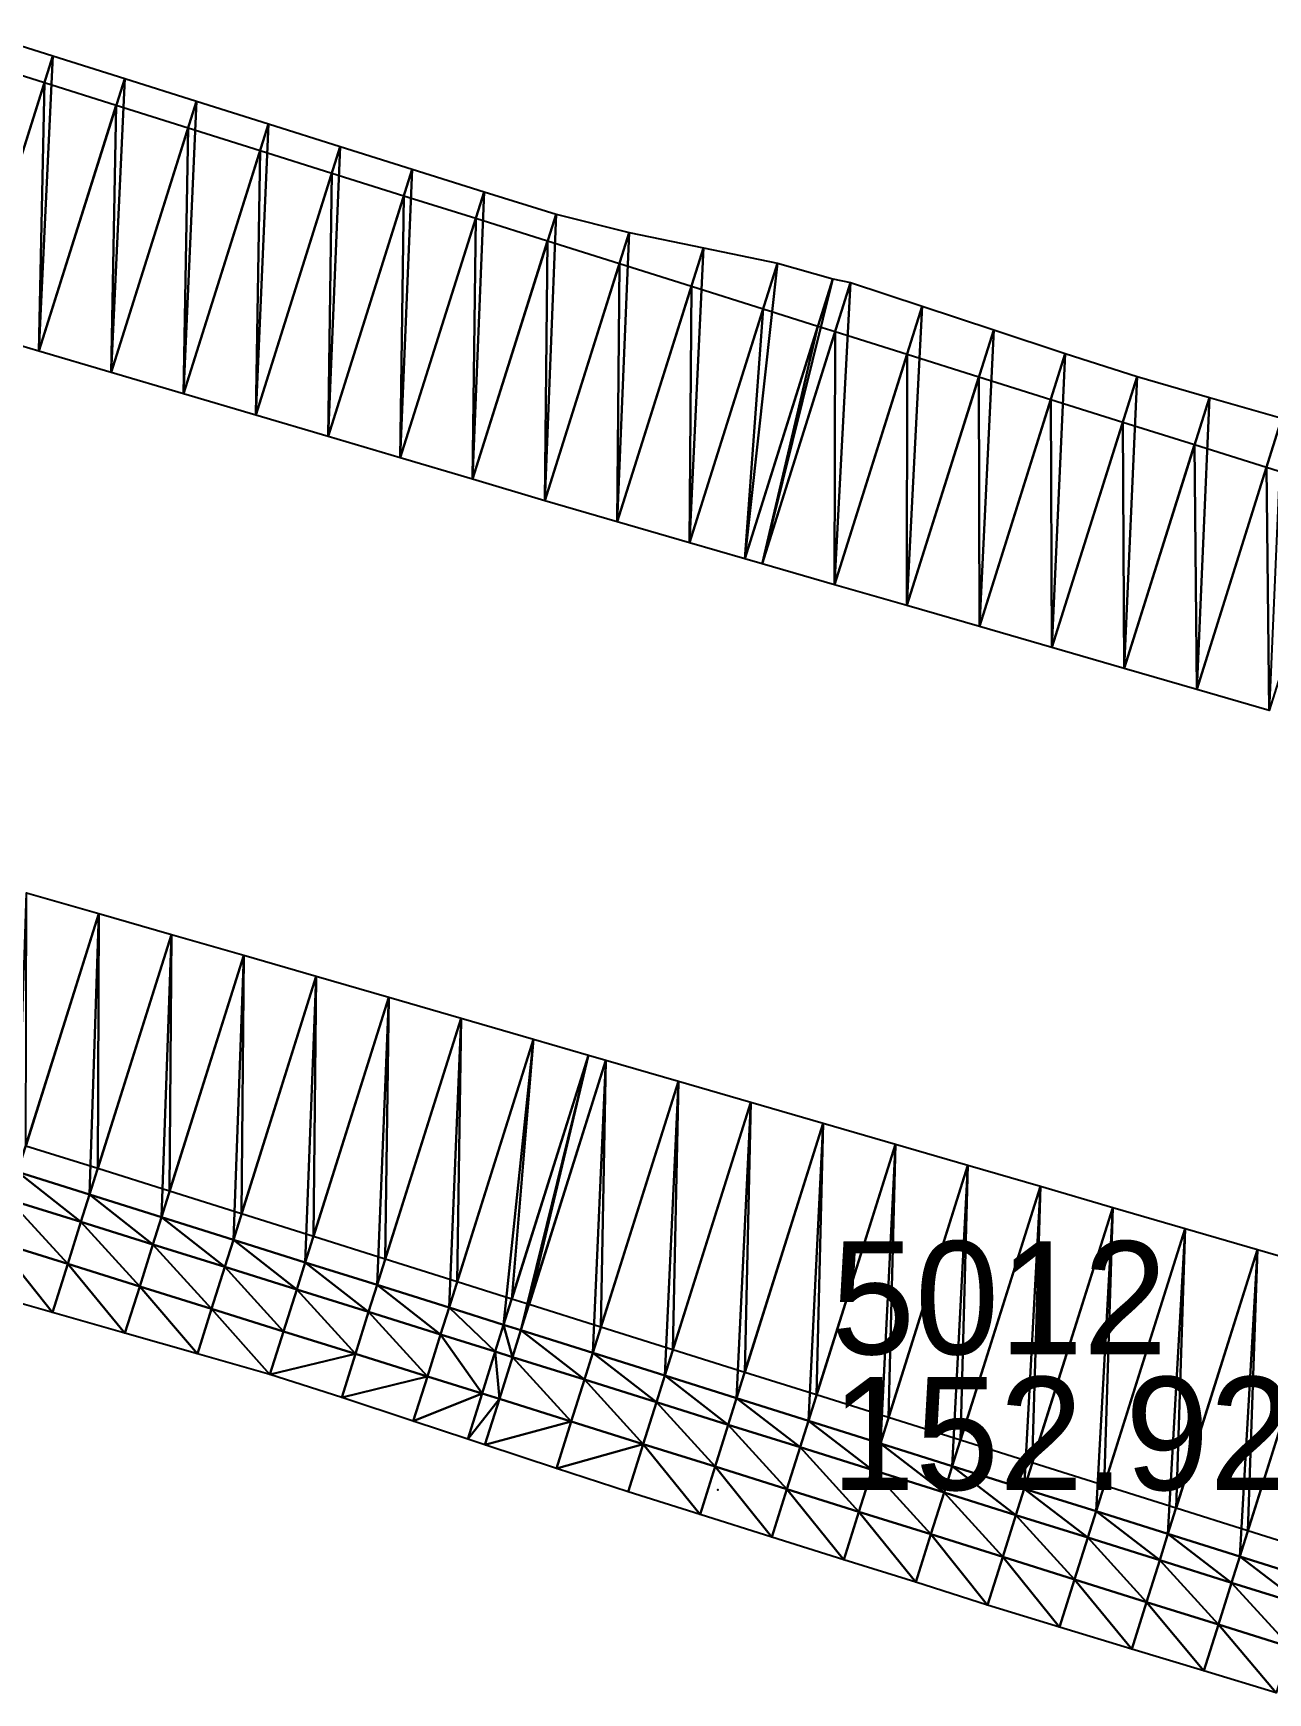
# Model space of a CAD drawing. Header units: metres. Extents: x 1882598 to 1885460, y 3171405 to 3171756.
# Drawn here: x 1883812.63 to 1883829.01, y 3171676.28 to 3171698.3 of the extents above; entities that cross this region are included whole.
import ezdxf

# ---------------------------------------------------------------- set-up
doc = ezdxf.new("R2010")
doc.units = ezdxf.units.M
doc.header["$MEASUREMENT"] = 0
doc.layers.add('pntelev', color=2, linetype='Continuous')
doc.layers.add('pntno', color=3, linetype='Continuous')
doc.layers.add('Triangles surfaces projet', color=7, linetype='Continuous', true_color=0x848484)

msp = doc.modelspace()

# ---------------------------------------------------------------- linework, layer by layer
msp.add_point((1883821.715, 3171678.975, 152.924))
at = {"layer": 'Triangles surfaces projet'}
for points in [[(1883811.936, 3171698.298, 152.728), (1883812.89, 3171697.998, 152.72), (1883811.746, 3171694.365, 152.815), (1883811.936, 3171698.298, 152.728)], [(1883812.706, 3171694.081, 152.807), (1883811.746, 3171694.365, 152.815), (1883812.89, 3171697.998, 152.72), (1883812.706, 3171694.081, 152.807)], [(1883812.779, 3171697.644, 153.079), (1883811.746, 3171694.365, 153.165), (1883811.825, 3171697.944, 153.087), (1883812.779, 3171697.644, 153.079)], [(1883812.706, 3171694.081, 152.807), (1883812.89, 3171697.998, 152.72), (1883813.844, 3171697.698, 152.712), (1883812.706, 3171694.081, 152.807)], [(1883812.706, 3171694.081, 152.807), (1883813.844, 3171697.698, 152.712), (1883813.665, 3171693.798, 152.799), (1883812.706, 3171694.081, 152.807)], [(1883813.844, 3171697.698, 152.712), (1883814.798, 3171697.398, 152.705), (1883813.665, 3171693.798, 152.799), (1883813.844, 3171697.698, 152.712)], [(1883812.706, 3171694.081, 153.157), (1883811.746, 3171694.365, 153.165), (1883812.779, 3171697.644, 153.079), (1883812.706, 3171694.081, 153.157)], [(1883813.732, 3171697.344, 153.072), (1883812.706, 3171694.081, 153.157), (1883812.779, 3171697.644, 153.079), (1883813.732, 3171697.344, 153.072)], [(1883813.665, 3171693.798, 153.149), (1883812.706, 3171694.081, 153.157), (1883813.732, 3171697.344, 153.072), (1883813.665, 3171693.798, 153.149)], [(1883813.665, 3171693.798, 152.799), (1883814.798, 3171697.398, 152.705), (1883814.624, 3171693.514, 152.791), (1883813.665, 3171693.798, 152.799)], [(1883814.686, 3171697.044, 153.064), (1883813.665, 3171693.798, 153.149), (1883813.732, 3171697.344, 153.072), (1883814.686, 3171697.044, 153.064)], [(1883815.752, 3171697.097, 152.697), (1883814.624, 3171693.514, 152.791), (1883814.798, 3171697.398, 152.705), (1883815.752, 3171697.097, 152.697)], [(1883814.624, 3171693.514, 153.141), (1883813.665, 3171693.798, 153.149), (1883814.686, 3171697.044, 153.064), (1883814.624, 3171693.514, 153.141)], [(1883814.624, 3171693.514, 152.791), (1883815.752, 3171697.097, 152.697), (1883815.583, 3171693.231, 152.783), (1883814.624, 3171693.514, 152.791)], [(1883815.64, 3171696.743, 153.056), (1883814.624, 3171693.514, 153.141), (1883814.686, 3171697.044, 153.064), (1883815.64, 3171696.743, 153.056)], [(1883816.705, 3171696.797, 152.689), (1883815.583, 3171693.231, 152.783), (1883815.752, 3171697.097, 152.697), (1883816.705, 3171696.797, 152.689)], [(1883815.583, 3171693.231, 153.133), (1883814.624, 3171693.514, 153.141), (1883815.64, 3171696.743, 153.056), (1883815.583, 3171693.231, 153.133)], [(1883815.583, 3171693.231, 152.783), (1883816.705, 3171696.797, 152.689), (1883816.542, 3171692.948, 152.775), (1883815.583, 3171693.231, 152.783)], [(1883816.594, 3171696.443, 153.049), (1883815.583, 3171693.231, 153.133), (1883815.64, 3171696.743, 153.056), (1883816.594, 3171696.443, 153.049)], [(1883816.705, 3171696.797, 152.689), (1883817.659, 3171696.497, 152.682), (1883816.542, 3171692.948, 152.775), (1883816.705, 3171696.797, 152.689)], [(1883816.542, 3171692.948, 153.125), (1883815.583, 3171693.231, 153.133), (1883816.594, 3171696.443, 153.049), (1883816.542, 3171692.948, 153.125)], [(1883816.542, 3171692.948, 152.775), (1883817.659, 3171696.497, 152.682), (1883817.501, 3171692.664, 152.767), (1883816.542, 3171692.948, 152.775)], [(1883817.548, 3171696.143, 153.041), (1883816.542, 3171692.948, 153.125), (1883816.594, 3171696.443, 153.049), (1883817.548, 3171696.143, 153.041)], [(1883817.501, 3171692.664, 152.767), (1883817.659, 3171696.497, 152.682), (1883818.613, 3171696.196, 152.674), (1883817.501, 3171692.664, 152.767)], [(1883817.501, 3171692.664, 153.117), (1883816.542, 3171692.948, 153.125), (1883817.548, 3171696.143, 153.041), (1883817.501, 3171692.664, 153.117)], [(1883818.461, 3171692.381, 152.758), (1883817.501, 3171692.664, 152.767), (1883818.613, 3171696.196, 152.674), (1883818.461, 3171692.381, 152.758)], [(1883818.502, 3171695.843, 153.033), (1883817.501, 3171692.664, 153.117), (1883817.548, 3171696.143, 153.041), (1883818.502, 3171695.843, 153.033)], [(1883818.613, 3171696.196, 152.674), (1883819.567, 3171695.896, 152.666), (1883818.461, 3171692.381, 152.758), (1883818.613, 3171696.196, 152.674)], [(1883818.461, 3171692.381, 153.108), (1883817.501, 3171692.664, 153.117), (1883818.502, 3171695.843, 153.033), (1883818.461, 3171692.381, 153.108)], [(1883818.461, 3171692.381, 152.758), (1883819.567, 3171695.896, 152.666), (1883819.42, 3171692.097, 152.75), (1883818.461, 3171692.381, 152.758)], [(1883819.456, 3171695.542, 153.026), (1883818.461, 3171692.381, 153.108), (1883818.502, 3171695.843, 153.033), (1883819.456, 3171695.542, 153.026)], [(1883820.539, 3171695.655, 152.657), (1883819.42, 3171692.097, 152.75), (1883819.567, 3171695.896, 152.666), (1883820.539, 3171695.655, 152.657)], [(1883819.42, 3171692.097, 153.1), (1883818.461, 3171692.381, 153.108), (1883819.456, 3171695.542, 153.026), (1883819.42, 3171692.097, 153.1)], [(1883820.539, 3171695.655, 152.657), (1883820.379, 3171691.816, 152.742), (1883819.42, 3171692.097, 152.75), (1883820.539, 3171695.655, 152.657)], [(1883820.409, 3171695.242, 153.018), (1883819.42, 3171692.097, 153.1), (1883819.456, 3171695.542, 153.026), (1883820.409, 3171695.242, 153.018)], [(1883821.523, 3171695.45, 152.647), (1883820.379, 3171691.816, 152.742), (1883820.539, 3171695.655, 152.657), (1883821.523, 3171695.45, 152.647)], [(1883821.523, 3171695.45, 152.647), (1883821.34, 3171691.538, 152.734), (1883820.379, 3171691.816, 152.742), (1883821.523, 3171695.45, 152.647)], [(1883821.34, 3171691.538, 152.734), (1883821.523, 3171695.45, 152.647), (1883822.507, 3171695.246, 152.637), (1883821.34, 3171691.538, 152.734)], [(1883820.379, 3171691.816, 153.092), (1883819.42, 3171692.097, 153.1), (1883820.409, 3171695.242, 153.018), (1883820.379, 3171691.816, 153.092)], [(1883821.363, 3171694.942, 153.01), (1883820.379, 3171691.816, 153.092), (1883820.409, 3171695.242, 153.018), (1883821.363, 3171694.942, 153.01)], [(1883822.07, 3171691.327, 152.728), (1883821.34, 3171691.538, 152.734), (1883822.507, 3171695.246, 152.637), (1883822.07, 3171691.327, 152.728)], [(1883822.07, 3171691.327, 152.728), (1883822.507, 3171695.246, 152.637), (1883823.239, 3171695.039, 152.63), (1883822.07, 3171691.327, 152.728)], [(1883823.239, 3171695.039, 152.63), (1883822.301, 3171691.26, 152.726), (1883822.07, 3171691.327, 152.728), (1883823.239, 3171695.039, 152.63)], [(1883823.476, 3171694.992, 152.628), (1883822.301, 3171691.26, 152.726), (1883823.239, 3171695.039, 152.63), (1883823.476, 3171694.992, 152.628)], [(1883821.34, 3171691.538, 153.084), (1883820.379, 3171691.816, 153.092), (1883821.363, 3171694.942, 153.01), (1883821.34, 3171691.538, 153.084)], [(1883822.317, 3171694.642, 153.003), (1883821.34, 3171691.538, 153.084), (1883821.363, 3171694.942, 153.01), (1883822.317, 3171694.642, 153.003)], [(1883822.301, 3171691.26, 152.726), (1883823.476, 3171694.992, 152.628), (1883823.262, 3171690.982, 152.718), (1883822.301, 3171691.26, 152.726)], [(1883823.476, 3171694.992, 152.628), (1883824.425, 3171694.677, 152.621), (1883823.262, 3171690.982, 152.718), (1883823.476, 3171694.992, 152.628)], [(1883822.07, 3171691.327, 153.078), (1883821.34, 3171691.538, 153.084), (1883822.317, 3171694.642, 153.003), (1883822.07, 3171691.327, 153.078)], [(1883823.042, 3171694.414, 152.997), (1883822.07, 3171691.327, 153.078), (1883822.317, 3171694.642, 153.003), (1883823.042, 3171694.414, 152.997)], [(1883823.262, 3171690.982, 152.718), (1883824.425, 3171694.677, 152.621), (1883824.223, 3171690.705, 152.709), (1883823.262, 3171690.982, 152.718)], [(1883825.374, 3171694.363, 152.613), (1883824.223, 3171690.705, 152.709), (1883824.425, 3171694.677, 152.621), (1883825.374, 3171694.363, 152.613)], [(1883822.301, 3171691.26, 153.076), (1883822.07, 3171691.327, 153.078), (1883823.042, 3171694.414, 152.997), (1883822.301, 3171691.26, 153.076)], [(1883823.271, 3171694.342, 152.995), (1883822.301, 3171691.26, 153.076), (1883823.042, 3171694.414, 152.997), (1883823.271, 3171694.342, 152.995)], [(1883823.262, 3171690.982, 153.068), (1883822.301, 3171691.26, 153.076), (1883823.271, 3171694.342, 152.995), (1883823.262, 3171690.982, 153.068)], [(1883824.225, 3171694.041, 152.987), (1883823.262, 3171690.982, 153.068), (1883823.271, 3171694.342, 152.995), (1883824.225, 3171694.041, 152.987)], [(1883825.374, 3171694.363, 152.613), (1883825.184, 3171690.427, 152.701), (1883824.223, 3171690.705, 152.709), (1883825.374, 3171694.363, 152.613)], [(1883825.374, 3171694.363, 152.613), (1883826.324, 3171694.048, 152.606), (1883825.184, 3171690.427, 152.701), (1883825.374, 3171694.363, 152.613)], [(1883824.223, 3171690.705, 153.059), (1883823.262, 3171690.982, 153.068), (1883824.225, 3171694.041, 152.987), (1883824.223, 3171690.705, 153.059)], [(1883825.179, 3171693.741, 152.98), (1883824.223, 3171690.705, 153.059), (1883824.225, 3171694.041, 152.987), (1883825.179, 3171693.741, 152.98)], [(1883825.184, 3171690.427, 152.701), (1883826.324, 3171694.048, 152.606), (1883826.145, 3171690.149, 152.693), (1883825.184, 3171690.427, 152.701)], [(1883826.145, 3171690.149, 152.693), (1883826.324, 3171694.048, 152.606), (1883827.277, 3171693.746, 152.599), (1883826.145, 3171690.149, 152.693)], [(1883824.223, 3171690.705, 153.059), (1883825.179, 3171693.741, 152.98), (1883825.184, 3171690.427, 153.051), (1883824.223, 3171690.705, 153.059)], [(1883826.133, 3171693.441, 152.972), (1883825.184, 3171690.427, 153.051), (1883825.179, 3171693.741, 152.98), (1883826.133, 3171693.441, 152.972)], [(1883827.106, 3171689.871, 152.685), (1883826.145, 3171690.149, 152.693), (1883827.277, 3171693.746, 152.599), (1883827.106, 3171689.871, 152.685)], [(1883827.277, 3171693.746, 152.599), (1883828.238, 3171693.468, 152.591), (1883827.106, 3171689.871, 152.685), (1883827.277, 3171693.746, 152.599)], [(1883826.145, 3171690.149, 153.043), (1883825.184, 3171690.427, 153.051), (1883826.133, 3171693.441, 152.972), (1883826.145, 3171690.149, 153.043)], [(1883827.087, 3171693.141, 152.965), (1883826.145, 3171690.149, 153.043), (1883826.133, 3171693.441, 152.972), (1883827.087, 3171693.141, 152.965)], [(1883827.106, 3171689.871, 152.685), (1883828.238, 3171693.468, 152.591), (1883828.067, 3171689.593, 152.677), (1883827.106, 3171689.871, 152.685)], [(1883828.238, 3171693.468, 152.591), (1883829.199, 3171693.19, 152.583), (1883828.067, 3171689.593, 152.677), (1883828.238, 3171693.468, 152.591)], [(1883827.106, 3171689.871, 153.035), (1883826.145, 3171690.149, 153.043), (1883827.087, 3171693.141, 152.965), (1883827.106, 3171689.871, 153.035)], [(1883828.04, 3171692.841, 152.957), (1883827.106, 3171689.871, 153.035), (1883827.087, 3171693.141, 152.965), (1883828.04, 3171692.841, 152.957)], [(1883829.199, 3171693.19, 152.583), (1883829.028, 3171689.315, 152.669), (1883828.067, 3171689.593, 152.677), (1883829.199, 3171693.19, 152.583)], [(1883828.067, 3171689.593, 153.027), (1883827.106, 3171689.871, 153.035), (1883828.04, 3171692.841, 152.957), (1883828.067, 3171689.593, 153.027)], [(1883828.994, 3171692.54, 152.95), (1883828.067, 3171689.593, 153.027), (1883828.04, 3171692.841, 152.957), (1883828.994, 3171692.54, 152.95)], [(1883829.028, 3171689.315, 153.019), (1883828.067, 3171689.593, 153.027), (1883828.994, 3171692.54, 152.95), (1883829.028, 3171689.315, 153.019)], [(1883829.948, 3171692.24, 152.942), (1883829.028, 3171689.315, 153.019), (1883828.994, 3171692.54, 152.95), (1883829.948, 3171692.24, 152.942)], [(1883813.502, 3171686.621, 152.778), (1883812.424, 3171683.195, 152.688), (1883812.541, 3171686.897, 152.785), (1883813.502, 3171686.621, 152.778)], [(1883813.502, 3171686.621, 153.128), (1883812.532, 3171683.537, 153.047), (1883812.541, 3171686.897, 153.135), (1883813.502, 3171686.621, 153.128)], [(1883813.378, 3171682.895, 152.681), (1883812.424, 3171683.195, 152.688), (1883813.502, 3171686.621, 152.778), (1883813.378, 3171682.895, 152.681)], [(1883813.486, 3171683.237, 153.04), (1883812.532, 3171683.537, 153.047), (1883813.502, 3171686.621, 153.128), (1883813.486, 3171683.237, 153.04)], [(1883814.464, 3171686.344, 152.771), (1883813.378, 3171682.895, 152.681), (1883813.502, 3171686.621, 152.778), (1883814.464, 3171686.344, 152.771)], [(1883814.464, 3171686.344, 153.121), (1883813.486, 3171683.237, 153.04), (1883813.502, 3171686.621, 153.128), (1883814.464, 3171686.344, 153.121)], [(1883813.378, 3171682.895, 152.681), (1883814.464, 3171686.344, 152.771), (1883814.332, 3171682.595, 152.673), (1883813.378, 3171682.895, 152.681)], [(1883814.44, 3171682.937, 153.032), (1883813.486, 3171683.237, 153.04), (1883814.464, 3171686.344, 153.121), (1883814.44, 3171682.937, 153.032)], [(1883814.464, 3171686.344, 152.771), (1883815.425, 3171686.067, 152.764), (1883814.332, 3171682.595, 152.673), (1883814.464, 3171686.344, 152.771)], [(1883815.425, 3171686.067, 153.114), (1883814.44, 3171682.937, 153.032), (1883814.464, 3171686.344, 153.121), (1883815.425, 3171686.067, 153.114)], [(1883814.332, 3171682.595, 152.673), (1883815.425, 3171686.067, 152.764), (1883815.286, 3171682.294, 152.665), (1883814.332, 3171682.595, 152.673)], [(1883815.394, 3171682.637, 153.024), (1883814.44, 3171682.937, 153.032), (1883815.425, 3171686.067, 153.114), (1883815.394, 3171682.637, 153.024)], [(1883816.386, 3171685.79, 152.757), (1883815.286, 3171682.294, 152.665), (1883815.425, 3171686.067, 152.764), (1883816.386, 3171685.79, 152.757)], [(1883816.386, 3171685.79, 153.107), (1883815.394, 3171682.637, 153.024), (1883815.425, 3171686.067, 153.114), (1883816.386, 3171685.79, 153.107)], [(1883816.24, 3171681.994, 152.658), (1883815.286, 3171682.294, 152.665), (1883816.386, 3171685.79, 152.757), (1883816.24, 3171681.994, 152.658)], [(1883816.348, 3171682.337, 153.017), (1883815.394, 3171682.637, 153.024), (1883816.386, 3171685.79, 153.107), (1883816.348, 3171682.337, 153.017)], [(1883816.386, 3171685.79, 152.757), (1883817.347, 3171685.513, 152.75), (1883816.24, 3171681.994, 152.658), (1883816.386, 3171685.79, 152.757)], [(1883817.347, 3171685.513, 153.1), (1883816.348, 3171682.337, 153.017), (1883816.386, 3171685.79, 153.107), (1883817.347, 3171685.513, 153.1)], [(1883816.24, 3171681.994, 152.658), (1883817.347, 3171685.513, 152.75), (1883817.194, 3171681.694, 152.65), (1883816.24, 3171681.994, 152.658)], [(1883817.301, 3171682.036, 153.009), (1883816.348, 3171682.337, 153.017), (1883817.347, 3171685.513, 153.1), (1883817.301, 3171682.036, 153.009)], [(1883817.194, 3171681.694, 152.65), (1883817.347, 3171685.513, 152.75), (1883818.308, 3171685.235, 152.743), (1883817.194, 3171681.694, 152.65)], [(1883818.308, 3171685.235, 153.093), (1883817.301, 3171682.036, 153.009), (1883817.347, 3171685.513, 153.1), (1883818.308, 3171685.235, 153.093)], [(1883818.308, 3171685.235, 152.743), (1883818.148, 3171681.394, 152.642), (1883817.194, 3171681.694, 152.65), (1883818.308, 3171685.235, 152.743)], [(1883818.255, 3171681.736, 153.001), (1883817.301, 3171682.036, 153.009), (1883818.308, 3171685.235, 153.093), (1883818.255, 3171681.736, 153.001)], [(1883819.269, 3171684.956, 152.736), (1883818.148, 3171681.394, 152.642), (1883818.308, 3171685.235, 152.743), (1883819.269, 3171684.956, 152.736)], [(1883819.269, 3171684.956, 153.086), (1883818.255, 3171681.736, 153.001), (1883818.308, 3171685.235, 153.093), (1883819.269, 3171684.956, 153.086)], [(1883818.872, 3171681.166, 152.636), (1883818.148, 3171681.394, 152.642), (1883819.269, 3171684.956, 152.736), (1883818.872, 3171681.166, 152.636)], [(1883818.98, 3171681.508, 152.995), (1883818.255, 3171681.736, 153.001), (1883819.269, 3171684.956, 153.086), (1883818.98, 3171681.508, 152.995)], [(1883818.872, 3171681.166, 152.636), (1883819.269, 3171684.956, 152.736), (1883819.999, 3171684.744, 152.73), (1883818.872, 3171681.166, 152.636)], [(1883819.999, 3171684.744, 153.08), (1883818.98, 3171681.508, 152.995), (1883819.269, 3171684.956, 153.086), (1883819.999, 3171684.744, 153.08)], [(1883819.101, 3171681.093, 152.635), (1883818.872, 3171681.166, 152.636), (1883819.999, 3171684.744, 152.73), (1883819.101, 3171681.093, 152.635)], [(1883819.209, 3171681.436, 152.994), (1883818.98, 3171681.508, 152.995), (1883819.999, 3171684.744, 153.08), (1883819.209, 3171681.436, 152.994)], [(1883820.229, 3171684.677, 152.729), (1883819.101, 3171681.093, 152.635), (1883819.999, 3171684.744, 152.73), (1883820.229, 3171684.677, 152.729)], [(1883820.229, 3171684.677, 153.079), (1883819.209, 3171681.436, 152.994), (1883819.999, 3171684.744, 153.08), (1883820.229, 3171684.677, 153.079)], [(1883820.055, 3171680.793, 152.627), (1883819.101, 3171681.093, 152.635), (1883820.229, 3171684.677, 152.729), (1883820.055, 3171680.793, 152.627)], [(1883820.163, 3171681.136, 152.986), (1883819.209, 3171681.436, 152.994), (1883820.229, 3171684.677, 153.079), (1883820.163, 3171681.136, 152.986)], [(1883821.19, 3171684.398, 152.721), (1883820.055, 3171680.793, 152.627), (1883820.229, 3171684.677, 152.729), (1883821.19, 3171684.398, 152.721)], [(1883821.19, 3171684.398, 153.071), (1883820.163, 3171681.136, 152.986), (1883820.229, 3171684.677, 153.079), (1883821.19, 3171684.398, 153.071)], [(1883820.055, 3171680.793, 152.627), (1883821.19, 3171684.398, 152.721), (1883821.009, 3171680.493, 152.619), (1883820.055, 3171680.793, 152.627)], [(1883821.117, 3171680.835, 152.978), (1883820.163, 3171681.136, 152.986), (1883821.19, 3171684.398, 153.071), (1883821.117, 3171680.835, 152.978)], [(1883821.009, 3171680.493, 152.619), (1883821.19, 3171684.398, 152.721), (1883822.15, 3171684.119, 152.714), (1883821.009, 3171680.493, 152.619)], [(1883822.15, 3171684.119, 153.064), (1883821.117, 3171680.835, 152.978), (1883821.19, 3171684.398, 153.071), (1883822.15, 3171684.119, 153.064)], [(1883822.15, 3171684.119, 152.714), (1883821.963, 3171680.193, 152.612), (1883821.009, 3171680.493, 152.619), (1883822.15, 3171684.119, 152.714)], [(1883822.071, 3171680.535, 152.971), (1883821.117, 3171680.835, 152.978), (1883822.15, 3171684.119, 153.064), (1883822.071, 3171680.535, 152.971)], [(1883823.111, 3171683.84, 152.707), (1883821.963, 3171680.193, 152.612), (1883822.15, 3171684.119, 152.714), (1883823.111, 3171683.84, 152.707)], [(1883823.111, 3171683.84, 153.057), (1883822.071, 3171680.535, 152.971), (1883822.15, 3171684.119, 153.064), (1883823.111, 3171683.84, 153.057)], [(1883821.963, 3171680.193, 152.612), (1883823.111, 3171683.84, 152.707), (1883822.917, 3171679.893, 152.604), (1883821.963, 3171680.193, 152.612)], [(1883823.025, 3171680.235, 152.963), (1883822.071, 3171680.535, 152.971), (1883823.111, 3171683.84, 153.057), (1883823.025, 3171680.235, 152.963)], [(1883822.917, 3171679.893, 152.604), (1883823.111, 3171683.84, 152.707), (1883824.072, 3171683.561, 152.7), (1883822.917, 3171679.893, 152.604)], [(1883824.072, 3171683.561, 153.05), (1883823.025, 3171680.235, 152.963), (1883823.111, 3171683.84, 153.057), (1883824.072, 3171683.561, 153.05)], [(1883823.871, 3171679.592, 152.597), (1883822.917, 3171679.893, 152.604), (1883824.072, 3171683.561, 152.7), (1883823.871, 3171679.592, 152.597)], [(1883823.979, 3171679.935, 152.956), (1883823.025, 3171680.235, 152.963), (1883824.072, 3171683.561, 153.05), (1883823.979, 3171679.935, 152.956)], [(1883824.072, 3171683.561, 152.7), (1883825.032, 3171683.282, 152.694), (1883823.871, 3171679.592, 152.597), (1883824.072, 3171683.561, 152.7)], [(1883825.032, 3171683.282, 153.044), (1883823.979, 3171679.935, 152.956), (1883824.072, 3171683.561, 153.05), (1883825.032, 3171683.282, 153.044)], [(1883813.263, 3171682.53, 152.298), (1883812.309, 3171682.828, 152.304), (1883812.424, 3171683.195, 152.688), (1883813.263, 3171682.53, 152.298)], [(1883813.263, 3171682.53, 152.298), (1883812.424, 3171683.195, 152.688), (1883813.378, 3171682.895, 152.681), (1883813.263, 3171682.53, 152.298)], [(1883825.032, 3171683.282, 152.694), (1883824.825, 3171679.292, 152.589), (1883823.871, 3171679.592, 152.597), (1883825.032, 3171683.282, 152.694)], [(1883824.932, 3171679.635, 152.948), (1883823.979, 3171679.935, 152.956), (1883825.032, 3171683.282, 153.044), (1883824.932, 3171679.635, 152.948)], [(1883825.993, 3171683.003, 152.687), (1883824.825, 3171679.292, 152.589), (1883825.032, 3171683.282, 152.694), (1883825.993, 3171683.003, 152.687)], [(1883825.993, 3171683.003, 153.037), (1883824.932, 3171679.635, 152.948), (1883825.032, 3171683.282, 153.044), (1883825.993, 3171683.003, 153.037)], [(1883825.779, 3171678.992, 152.582), (1883824.825, 3171679.292, 152.589), (1883825.993, 3171683.003, 152.687), (1883825.779, 3171678.992, 152.582)], [(1883825.886, 3171679.334, 152.941), (1883824.932, 3171679.635, 152.948), (1883825.993, 3171683.003, 153.037), (1883825.886, 3171679.334, 152.941)], [(1883826.953, 3171682.724, 152.68), (1883825.779, 3171678.992, 152.582), (1883825.993, 3171683.003, 152.687), (1883826.953, 3171682.724, 152.68)], [(1883826.953, 3171682.724, 153.03), (1883825.886, 3171679.334, 152.941), (1883825.993, 3171683.003, 153.037), (1883826.953, 3171682.724, 153.03)], [(1883813.088, 3171681.974, 152.298), (1883812.134, 3171682.272, 152.304), (1883812.309, 3171682.828, 152.304), (1883813.088, 3171681.974, 152.298)], [(1883813.263, 3171682.53, 152.298), (1883813.088, 3171681.974, 152.298), (1883812.309, 3171682.828, 152.304), (1883813.263, 3171682.53, 152.298)], [(1883813.263, 3171682.53, 152.298), (1883813.378, 3171682.895, 152.681), (1883814.218, 3171682.231, 152.292), (1883813.263, 3171682.53, 152.298)], [(1883814.218, 3171682.231, 152.292), (1883813.378, 3171682.895, 152.681), (1883814.332, 3171682.595, 152.673), (1883814.218, 3171682.231, 152.292)], [(1883826.953, 3171682.724, 152.68), (1883826.732, 3171678.692, 152.575), (1883825.779, 3171678.992, 152.582), (1883826.953, 3171682.724, 152.68)], [(1883826.84, 3171679.034, 152.934), (1883825.886, 3171679.334, 152.941), (1883826.953, 3171682.724, 153.03), (1883826.84, 3171679.034, 152.934)], [(1883827.914, 3171682.445, 152.673), (1883826.732, 3171678.692, 152.575), (1883826.953, 3171682.724, 152.68), (1883827.914, 3171682.445, 152.673)], [(1883827.914, 3171682.445, 153.023), (1883826.84, 3171679.034, 152.934), (1883826.953, 3171682.724, 153.03), (1883827.914, 3171682.445, 153.023)], [(1883814.043, 3171681.676, 152.292), (1883813.088, 3171681.974, 152.298), (1883813.263, 3171682.53, 152.298), (1883814.043, 3171681.676, 152.292)], [(1883813.263, 3171682.53, 152.298), (1883814.218, 3171682.231, 152.292), (1883814.043, 3171681.676, 152.292), (1883813.263, 3171682.53, 152.298)], [(1883814.332, 3171682.595, 152.673), (1883815.172, 3171681.933, 152.286), (1883814.218, 3171682.231, 152.292), (1883814.332, 3171682.595, 152.673)], [(1883815.172, 3171681.933, 152.286), (1883814.332, 3171682.595, 152.673), (1883815.286, 3171682.294, 152.665), (1883815.172, 3171681.933, 152.286)], [(1883812.134, 3171682.272, 152.304), (1883812.885, 3171681.329, 152.974), (1883811.923, 3171681.604, 153.005), (1883812.134, 3171682.272, 152.304)], [(1883812.885, 3171681.329, 152.974), (1883812.134, 3171682.272, 152.304), (1883813.088, 3171681.974, 152.298), (1883812.885, 3171681.329, 152.974)], [(1883815.172, 3171681.933, 152.286), (1883815.286, 3171682.294, 152.665), (1883816.127, 3171681.635, 152.281), (1883815.172, 3171681.933, 152.286)], [(1883816.24, 3171681.994, 152.658), (1883816.127, 3171681.635, 152.281), (1883815.286, 3171682.294, 152.665), (1883816.24, 3171681.994, 152.658)], [(1883827.686, 3171678.392, 152.567), (1883826.732, 3171678.692, 152.575), (1883827.914, 3171682.445, 152.673), (1883827.686, 3171678.392, 152.567)], [(1883827.794, 3171678.734, 152.926), (1883826.84, 3171679.034, 152.934), (1883827.914, 3171682.445, 153.023), (1883827.794, 3171678.734, 152.926)], [(1883827.686, 3171678.392, 152.567), (1883827.914, 3171682.445, 152.673), (1883828.874, 3171682.166, 152.666), (1883827.686, 3171678.392, 152.567)], [(1883828.874, 3171682.166, 153.016), (1883827.794, 3171678.734, 152.926), (1883827.914, 3171682.445, 153.023), (1883828.874, 3171682.166, 153.016)], [(1883814.997, 3171681.377, 152.286), (1883814.043, 3171681.676, 152.292), (1883814.218, 3171682.231, 152.292), (1883814.997, 3171681.377, 152.286)], [(1883814.997, 3171681.377, 152.286), (1883814.218, 3171682.231, 152.292), (1883815.172, 3171681.933, 152.286), (1883814.997, 3171681.377, 152.286)], [(1883827.686, 3171678.392, 152.567), (1883828.874, 3171682.166, 152.666), (1883828.64, 3171678.091, 152.56), (1883827.686, 3171678.392, 152.567)], [(1883828.748, 3171678.434, 152.919), (1883827.794, 3171678.734, 152.926), (1883828.874, 3171682.166, 153.016), (1883828.748, 3171678.434, 152.919)], [(1883828.64, 3171678.091, 152.56), (1883828.874, 3171682.166, 152.666), (1883829.835, 3171681.887, 152.659), (1883828.64, 3171678.091, 152.56)], [(1883829.835, 3171681.887, 153.009), (1883828.748, 3171678.434, 152.919), (1883828.874, 3171682.166, 153.016), (1883829.835, 3171681.887, 153.009)], [(1883812.885, 3171681.329, 152.974), (1883813.088, 3171681.974, 152.298), (1883813.847, 3171681.055, 152.943), (1883812.885, 3171681.329, 152.974)], [(1883813.088, 3171681.974, 152.298), (1883814.043, 3171681.676, 152.292), (1883813.847, 3171681.055, 152.943), (1883813.088, 3171681.974, 152.298)], [(1883814.997, 3171681.377, 152.286), (1883815.172, 3171681.933, 152.286), (1883815.952, 3171681.079, 152.281), (1883814.997, 3171681.377, 152.286)], [(1883815.172, 3171681.933, 152.286), (1883816.127, 3171681.635, 152.281), (1883815.952, 3171681.079, 152.281), (1883815.172, 3171681.933, 152.286)], [(1883816.24, 3171681.994, 152.658), (1883817.081, 3171681.336, 152.275), (1883816.127, 3171681.635, 152.281), (1883816.24, 3171681.994, 152.658)], [(1883816.24, 3171681.994, 152.658), (1883817.194, 3171681.694, 152.65), (1883817.081, 3171681.336, 152.275), (1883816.24, 3171681.994, 152.658)], [(1883829.835, 3171681.887, 152.659), (1883829.594, 3171677.791, 152.553), (1883828.64, 3171678.091, 152.56), (1883829.835, 3171681.887, 152.659)], [(1883829.702, 3171678.133, 152.912), (1883828.748, 3171678.434, 152.919), (1883829.835, 3171681.887, 153.009), (1883829.702, 3171678.133, 152.912)], [(1883814.809, 3171680.78, 152.913), (1883813.847, 3171681.055, 152.943), (1883814.043, 3171681.676, 152.292), (1883814.809, 3171680.78, 152.913)], [(1883814.809, 3171680.78, 152.913), (1883814.043, 3171681.676, 152.292), (1883814.997, 3171681.377, 152.286), (1883814.809, 3171680.78, 152.913)], [(1883816.906, 3171680.78, 152.275), (1883815.952, 3171681.079, 152.281), (1883816.127, 3171681.635, 152.281), (1883816.906, 3171680.78, 152.275)], [(1883816.906, 3171680.78, 152.275), (1883816.127, 3171681.635, 152.281), (1883817.081, 3171681.336, 152.275), (1883816.906, 3171680.78, 152.275)], [(1883817.081, 3171681.336, 152.275), (1883817.194, 3171681.694, 152.65), (1883818.035, 3171681.037, 152.268), (1883817.081, 3171681.336, 152.275)], [(1883818.035, 3171681.037, 152.268), (1883817.194, 3171681.694, 152.65), (1883818.148, 3171681.394, 152.642), (1883818.035, 3171681.037, 152.268)], [(1883818.148, 3171681.394, 152.642), (1883818.76, 3171680.81, 152.264), (1883818.035, 3171681.037, 152.268), (1883818.148, 3171681.394, 152.642)], [(1883818.872, 3171681.166, 152.636), (1883818.76, 3171680.81, 152.264), (1883818.148, 3171681.394, 152.642), (1883818.872, 3171681.166, 152.636)], [(1883814.809, 3171680.78, 152.913), (1883814.997, 3171681.377, 152.286), (1883815.771, 3171680.505, 152.882), (1883814.809, 3171680.78, 152.913)], [(1883814.997, 3171681.377, 152.286), (1883815.952, 3171681.079, 152.281), (1883815.771, 3171680.505, 152.882), (1883814.997, 3171681.377, 152.286)], [(1883816.906, 3171680.78, 152.275), (1883817.081, 3171681.336, 152.275), (1883817.86, 3171680.481, 152.268), (1883816.906, 3171680.78, 152.275)], [(1883817.081, 3171681.336, 152.275), (1883818.035, 3171681.037, 152.268), (1883817.86, 3171680.481, 152.268), (1883817.081, 3171681.336, 152.275)], [(1883815.952, 3171681.079, 152.281), (1883816.906, 3171680.78, 152.275), (1883815.771, 3171680.505, 152.882), (1883815.952, 3171681.079, 152.281)], [(1883817.86, 3171680.481, 152.268), (1883818.035, 3171681.037, 152.268), (1883818.585, 3171680.254, 152.264), (1883817.86, 3171680.481, 152.268)], [(1883818.76, 3171680.81, 152.264), (1883818.585, 3171680.254, 152.264), (1883818.035, 3171681.037, 152.268), (1883818.76, 3171680.81, 152.264)], [(1883818.99, 3171680.738, 152.262), (1883818.76, 3171680.81, 152.264), (1883818.872, 3171681.166, 152.636), (1883818.99, 3171680.738, 152.262)], [(1883819.101, 3171681.093, 152.635), (1883818.99, 3171680.738, 152.262), (1883818.872, 3171681.166, 152.636), (1883819.101, 3171681.093, 152.635)], [(1883818.99, 3171680.738, 152.262), (1883819.101, 3171681.093, 152.635), (1883819.944, 3171680.439, 152.256), (1883818.99, 3171680.738, 152.262)], [(1883819.101, 3171681.093, 152.635), (1883820.055, 3171680.793, 152.627), (1883819.944, 3171680.439, 152.256), (1883819.101, 3171681.093, 152.635)], [(1883816.906, 3171680.78, 152.275), (1883816.724, 3171680.201, 152.882), (1883815.771, 3171680.505, 152.882), (1883816.906, 3171680.78, 152.275)], [(1883817.86, 3171680.481, 152.268), (1883816.724, 3171680.201, 152.882), (1883816.906, 3171680.78, 152.275), (1883817.86, 3171680.481, 152.268)], [(1883818.76, 3171680.81, 152.264), (1883818.815, 3171680.182, 152.262), (1883818.585, 3171680.254, 152.264), (1883818.76, 3171680.81, 152.264)], [(1883818.815, 3171680.182, 152.262), (1883818.76, 3171680.81, 152.264), (1883818.99, 3171680.738, 152.262), (1883818.815, 3171680.182, 152.262)], [(1883818.815, 3171680.182, 152.262), (1883818.99, 3171680.738, 152.262), (1883819.769, 3171679.883, 152.256), (1883818.815, 3171680.182, 152.262)], [(1883819.944, 3171680.439, 152.256), (1883819.769, 3171679.883, 152.256), (1883818.99, 3171680.738, 152.262), (1883819.944, 3171680.439, 152.256)], [(1883819.944, 3171680.439, 152.256), (1883820.055, 3171680.793, 152.627), (1883820.898, 3171680.14, 152.249), (1883819.944, 3171680.439, 152.256)], [(1883821.009, 3171680.493, 152.619), (1883820.898, 3171680.14, 152.249), (1883820.055, 3171680.793, 152.627), (1883821.009, 3171680.493, 152.619)], [(1883817.673, 3171679.887, 152.891), (1883816.724, 3171680.201, 152.882), (1883817.86, 3171680.481, 152.268), (1883817.673, 3171679.887, 152.891)], [(1883818.585, 3171680.254, 152.264), (1883817.673, 3171679.887, 152.891), (1883817.86, 3171680.481, 152.268), (1883818.585, 3171680.254, 152.264)], [(1883820.723, 3171679.584, 152.249), (1883819.769, 3171679.883, 152.256), (1883819.944, 3171680.439, 152.256), (1883820.723, 3171679.584, 152.249)], [(1883820.723, 3171679.584, 152.249), (1883819.944, 3171680.439, 152.256), (1883820.898, 3171680.14, 152.249), (1883820.723, 3171679.584, 152.249)], [(1883820.898, 3171680.14, 152.249), (1883821.009, 3171680.493, 152.619), (1883821.852, 3171679.841, 152.243), (1883820.898, 3171680.14, 152.249)], [(1883821.852, 3171679.841, 152.243), (1883821.009, 3171680.493, 152.619), (1883821.963, 3171680.193, 152.612), (1883821.852, 3171679.841, 152.243)], [(1883818.395, 3171679.648, 152.898), (1883817.673, 3171679.887, 152.891), (1883818.585, 3171680.254, 152.264), (1883818.395, 3171679.648, 152.898)], [(1883818.395, 3171679.648, 152.898), (1883818.585, 3171680.254, 152.264), (1883818.815, 3171680.182, 152.262), (1883818.395, 3171679.648, 152.898)], [(1883818.623, 3171679.573, 152.901), (1883818.395, 3171679.648, 152.898), (1883818.815, 3171680.182, 152.262), (1883818.623, 3171679.573, 152.901)], [(1883818.815, 3171680.182, 152.262), (1883819.769, 3171679.883, 152.256), (1883818.623, 3171679.573, 152.901), (1883818.815, 3171680.182, 152.262)], [(1883820.723, 3171679.584, 152.249), (1883820.898, 3171680.14, 152.249), (1883821.677, 3171679.285, 152.243), (1883820.723, 3171679.584, 152.249)], [(1883820.898, 3171680.14, 152.249), (1883821.852, 3171679.841, 152.243), (1883821.677, 3171679.285, 152.243), (1883820.898, 3171680.14, 152.249)], [(1883821.852, 3171679.841, 152.243), (1883821.963, 3171680.193, 152.612), (1883822.806, 3171679.541, 152.236), (1883821.852, 3171679.841, 152.243)], [(1883822.806, 3171679.541, 152.236), (1883821.963, 3171680.193, 152.612), (1883822.917, 3171679.893, 152.604), (1883822.806, 3171679.541, 152.236)], [(1883818.623, 3171679.573, 152.901), (1883819.769, 3171679.883, 152.256), (1883819.572, 3171679.259, 152.91), (1883818.623, 3171679.573, 152.901)], [(1883819.572, 3171679.259, 152.91), (1883819.769, 3171679.883, 152.256), (1883820.723, 3171679.584, 152.249), (1883819.572, 3171679.259, 152.91)], [(1883822.806, 3171679.541, 152.236), (1883822.917, 3171679.893, 152.604), (1883823.76, 3171679.242, 152.23), (1883822.806, 3171679.541, 152.236)], [(1883822.917, 3171679.893, 152.604), (1883823.871, 3171679.592, 152.597), (1883823.76, 3171679.242, 152.23), (1883822.917, 3171679.893, 152.604)], [(1883821.677, 3171679.285, 152.243), (1883821.852, 3171679.841, 152.243), (1883822.631, 3171678.985, 152.236), (1883821.677, 3171679.285, 152.243)], [(1883821.852, 3171679.841, 152.243), (1883822.806, 3171679.541, 152.236), (1883822.631, 3171678.985, 152.236), (1883821.852, 3171679.841, 152.243)], [(1883819.572, 3171679.259, 152.91), (1883820.723, 3171679.584, 152.249), (1883820.524, 3171678.951, 152.912), (1883819.572, 3171679.259, 152.91)], [(1883820.524, 3171678.951, 152.912), (1883820.723, 3171679.584, 152.249), (1883821.478, 3171678.651, 152.907), (1883820.524, 3171678.951, 152.912)], [(1883820.723, 3171679.584, 152.249), (1883821.677, 3171679.285, 152.243), (1883821.478, 3171678.651, 152.907), (1883820.723, 3171679.584, 152.249)], [(1883823.586, 3171678.686, 152.23), (1883822.631, 3171678.985, 152.236), (1883822.806, 3171679.541, 152.236), (1883823.586, 3171678.686, 152.23)], [(1883823.76, 3171679.242, 152.23), (1883823.586, 3171678.686, 152.23), (1883822.806, 3171679.541, 152.236), (1883823.76, 3171679.242, 152.23)], [(1883823.76, 3171679.242, 152.23), (1883823.871, 3171679.592, 152.597), (1883824.715, 3171678.943, 152.223), (1883823.76, 3171679.242, 152.23)], [(1883824.825, 3171679.292, 152.589), (1883824.715, 3171678.943, 152.223), (1883823.871, 3171679.592, 152.597), (1883824.825, 3171679.292, 152.589)], [(1883821.478, 3171678.651, 152.907), (1883821.677, 3171679.285, 152.243), (1883822.431, 3171678.35, 152.902), (1883821.478, 3171678.651, 152.907)], [(1883822.431, 3171678.35, 152.902), (1883821.677, 3171679.285, 152.243), (1883822.631, 3171678.985, 152.236), (1883822.431, 3171678.35, 152.902)], [(1883823.76, 3171679.242, 152.23), (1883824.54, 3171678.387, 152.223), (1883823.586, 3171678.686, 152.23), (1883823.76, 3171679.242, 152.23)], [(1883824.54, 3171678.387, 152.223), (1883823.76, 3171679.242, 152.23), (1883824.715, 3171678.943, 152.223), (1883824.54, 3171678.387, 152.223)], [(1883824.715, 3171678.943, 152.223), (1883824.825, 3171679.292, 152.589), (1883825.669, 3171678.643, 152.216), (1883824.715, 3171678.943, 152.223)], [(1883825.669, 3171678.643, 152.216), (1883824.825, 3171679.292, 152.589), (1883825.779, 3171678.992, 152.582), (1883825.669, 3171678.643, 152.216)], [(1883823.385, 3171678.05, 152.896), (1883822.431, 3171678.35, 152.902), (1883822.631, 3171678.985, 152.236), (1883823.385, 3171678.05, 152.896)], [(1883823.586, 3171678.686, 152.23), (1883823.385, 3171678.05, 152.896), (1883822.631, 3171678.985, 152.236), (1883823.586, 3171678.686, 152.23)], [(1883825.669, 3171678.643, 152.216), (1883825.779, 3171678.992, 152.582), (1883826.623, 3171678.344, 152.21), (1883825.669, 3171678.643, 152.216)], [(1883826.623, 3171678.344, 152.21), (1883825.779, 3171678.992, 152.582), (1883826.732, 3171678.692, 152.575), (1883826.623, 3171678.344, 152.21)], [(1883825.494, 3171678.087, 152.216), (1883824.54, 3171678.387, 152.223), (1883824.715, 3171678.943, 152.223), (1883825.494, 3171678.087, 152.216)], [(1883824.715, 3171678.943, 152.223), (1883825.669, 3171678.643, 152.216), (1883825.494, 3171678.087, 152.216), (1883824.715, 3171678.943, 152.223)], [(1883823.385, 3171678.05, 152.896), (1883823.586, 3171678.686, 152.23), (1883824.339, 3171677.75, 152.891), (1883823.385, 3171678.05, 152.896)], [(1883824.54, 3171678.387, 152.223), (1883824.339, 3171677.75, 152.891), (1883823.586, 3171678.686, 152.23), (1883824.54, 3171678.387, 152.223)], [(1883825.669, 3171678.643, 152.216), (1883826.448, 3171677.788, 152.21), (1883825.494, 3171678.087, 152.216), (1883825.669, 3171678.643, 152.216)], [(1883826.623, 3171678.344, 152.21), (1883826.448, 3171677.788, 152.21), (1883825.669, 3171678.643, 152.216), (1883826.623, 3171678.344, 152.21)], [(1883827.577, 3171678.045, 152.203), (1883826.623, 3171678.344, 152.21), (1883826.732, 3171678.692, 152.575), (1883827.577, 3171678.045, 152.203)], [(1883827.686, 3171678.392, 152.567), (1883827.577, 3171678.045, 152.203), (1883826.732, 3171678.692, 152.575), (1883827.686, 3171678.392, 152.567)], [(1883824.339, 3171677.75, 152.891), (1883824.54, 3171678.387, 152.223), (1883825.293, 3171677.449, 152.886), (1883824.339, 3171677.75, 152.891)], [(1883825.494, 3171678.087, 152.216), (1883825.293, 3171677.449, 152.886), (1883824.54, 3171678.387, 152.223), (1883825.494, 3171678.087, 152.216)], [(1883826.448, 3171677.788, 152.21), (1883826.623, 3171678.344, 152.21), (1883827.402, 3171677.489, 152.203), (1883826.448, 3171677.788, 152.21)], [(1883827.402, 3171677.489, 152.203), (1883826.623, 3171678.344, 152.21), (1883827.577, 3171678.045, 152.203), (1883827.402, 3171677.489, 152.203)], [(1883828.531, 3171677.745, 152.197), (1883827.577, 3171678.045, 152.203), (1883827.686, 3171678.392, 152.567), (1883828.531, 3171677.745, 152.197)], [(1883827.686, 3171678.392, 152.567), (1883828.64, 3171678.091, 152.56), (1883828.531, 3171677.745, 152.197), (1883827.686, 3171678.392, 152.567)], [(1883825.494, 3171678.087, 152.216), (1883826.249, 3171677.155, 152.873), (1883825.293, 3171677.449, 152.886), (1883825.494, 3171678.087, 152.216)], [(1883825.494, 3171678.087, 152.216), (1883826.448, 3171677.788, 152.21), (1883826.249, 3171677.155, 152.873), (1883825.494, 3171678.087, 152.216)], [(1883829.485, 3171677.446, 152.19), (1883828.531, 3171677.745, 152.197), (1883828.64, 3171678.091, 152.56), (1883829.485, 3171677.446, 152.19)], [(1883829.485, 3171677.446, 152.19), (1883828.64, 3171678.091, 152.56), (1883829.594, 3171677.791, 152.553), (1883829.485, 3171677.446, 152.19)], [(1883827.577, 3171678.045, 152.203), (1883828.356, 3171677.189, 152.197), (1883827.402, 3171677.489, 152.203), (1883827.577, 3171678.045, 152.203)], [(1883827.577, 3171678.045, 152.203), (1883828.531, 3171677.745, 152.197), (1883828.356, 3171677.189, 152.197), (1883827.577, 3171678.045, 152.203)], [(1883826.249, 3171677.155, 152.873), (1883826.448, 3171677.788, 152.21), (1883827.206, 3171676.865, 152.857), (1883826.249, 3171677.155, 152.873)], [(1883827.402, 3171677.489, 152.203), (1883827.206, 3171676.865, 152.857), (1883826.448, 3171677.788, 152.21), (1883827.402, 3171677.489, 152.203)], [(1883828.356, 3171677.189, 152.197), (1883828.531, 3171677.745, 152.197), (1883829.31, 3171676.89, 152.19), (1883828.356, 3171677.189, 152.197)], [(1883829.485, 3171677.446, 152.19), (1883829.31, 3171676.89, 152.19), (1883828.531, 3171677.745, 152.197), (1883829.485, 3171677.446, 152.19)], [(1883828.163, 3171676.575, 152.841), (1883827.206, 3171676.865, 152.857), (1883827.402, 3171677.489, 152.203), (1883828.163, 3171676.575, 152.841)], [(1883827.402, 3171677.489, 152.203), (1883828.356, 3171677.189, 152.197), (1883828.163, 3171676.575, 152.841), (1883827.402, 3171677.489, 152.203)], [(1883828.163, 3171676.575, 152.841), (1883828.356, 3171677.189, 152.197), (1883829.12, 3171676.285, 152.825), (1883828.163, 3171676.575, 152.841)], [(1883829.31, 3171676.89, 152.19), (1883829.12, 3171676.285, 152.825), (1883828.356, 3171677.189, 152.197), (1883829.31, 3171676.89, 152.19)]]:
    msp.add_3dface(points, dxfattribs=at)

# ---------------------------------------------------------------- texts
at = {"layer": 'pntelev'}
msp.add_text('152.924', height=1.5, dxfattribs=at).set_placement((1883823.215, 3171678.975, 152.924))
at = {"layer": 'pntno'}
msp.add_text('5012', height=1.5, dxfattribs=at).set_placement((1883823.215, 3171680.775, 152.924))

doc.saveas('drawing.dxf')
